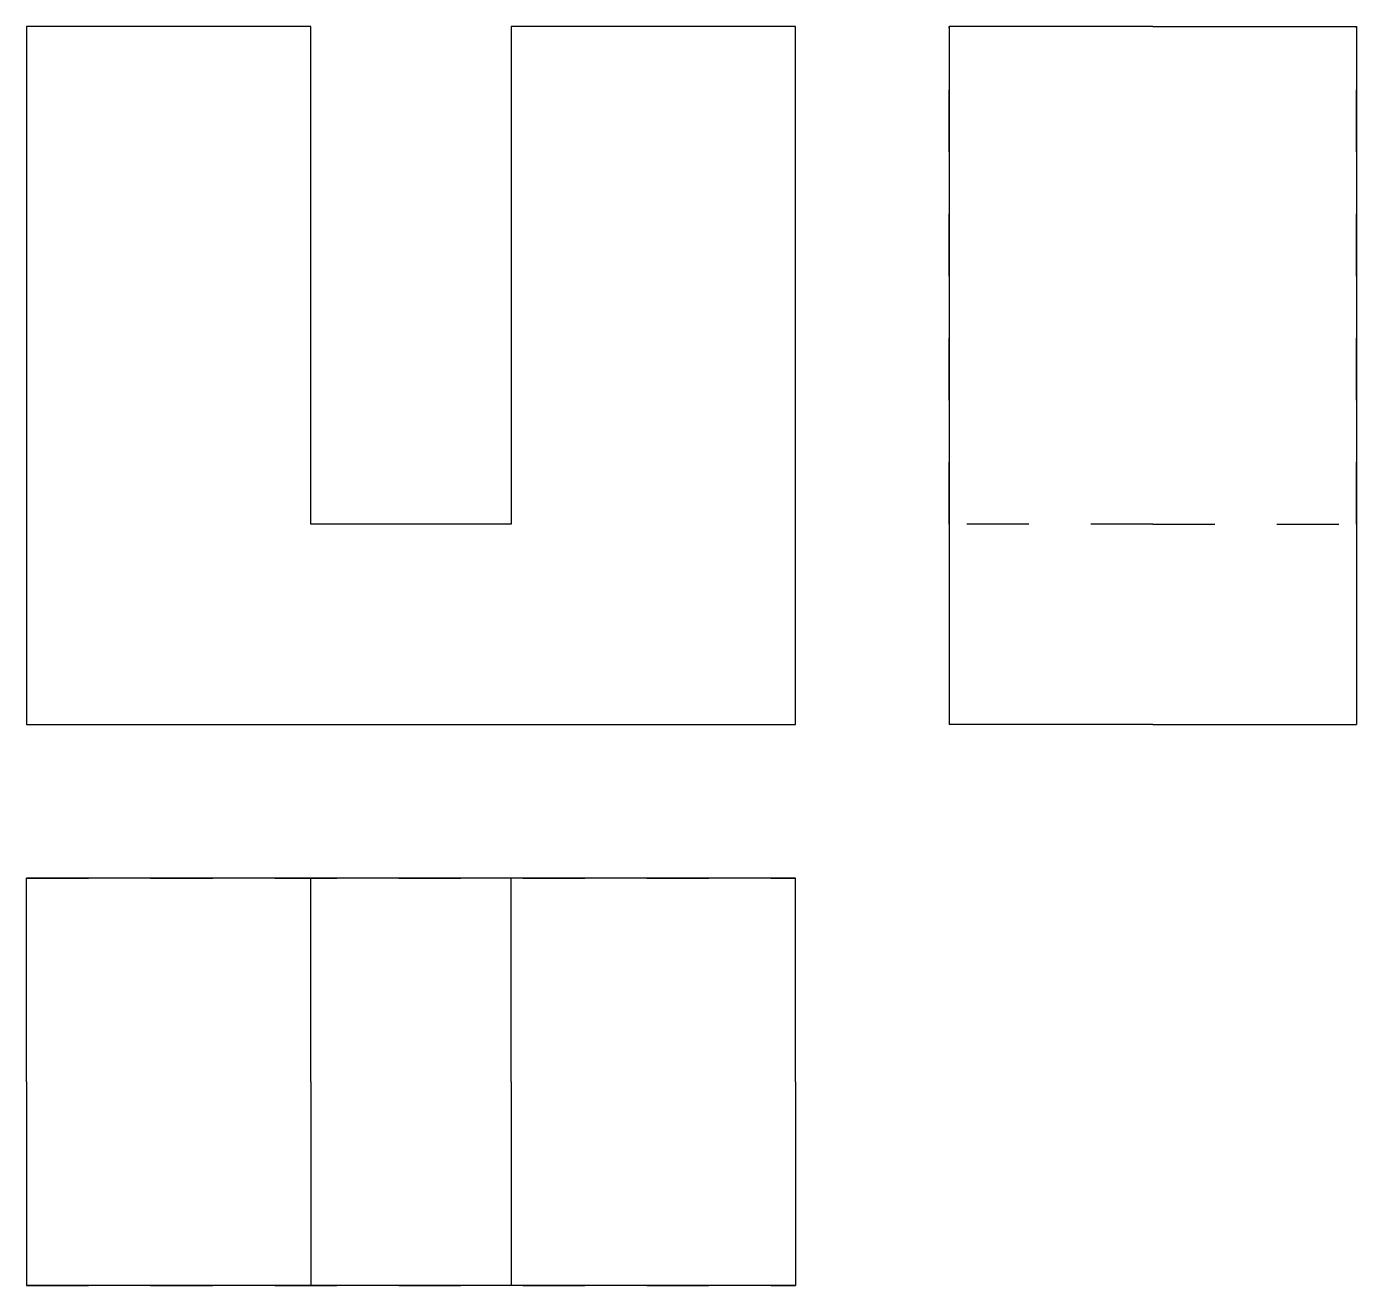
# Model space of a CAD drawing. Extents: x 0 to 2.14, y 0 to 2.03.
import ezdxf

# ---------------------------------------------------------------- set-up
doc = ezdxf.new("R2010")
doc.units = 0
doc.linetypes.add('HIDDEN', pattern=[0.061979, 0.04134, -0.020639])
for name, color, linetype in [('FRONT', 7, 'CONTINUOUS'), ('LEFT', 7, 'CONTINUOUS'), ('LEFT_HID', 7, 'HIDDEN'), ('TOP', 7, 'CONTINUOUS'), ('TOP_HID', 7, 'HIDDEN')]:
    doc.layers.add(name, color=color, linetype=linetype)

msp = doc.modelspace()

# ---------------------------------------------------------------- linework, layer by layer
at = {"layer": 'FRONT'}
for p, q in [((0, 2.029167), (0, 0.904167)), ((0.458333, 2.029167), (0, 2.029167)), ((0.458333, 1.227083), (0.458333, 2.029167)), ((1.239583, 2.029167), (0.78125, 2.029167)), ((0.78125, 2.029167), (0.78125, 1.227083)), ((1.239583, 0.904167), (1.239583, 2.029167)), ((0.78125, 1.227083), (0.458333, 1.227083)), ((0, 0.904167), (1.239583, 0.904167))]:
    msp.add_line(p, q, dxfattribs=at)
at = {"layer": 'LEFT'}
for p, q in [((1.815625, 2.029167), (1.4875, 2.029167)), ((1.4875, 2.029167), (1.4875, 0.904167)), ((1.815625, 2.029167), (2.14375, 2.029167)), ((2.14375, 2.029167), (2.14375, 0.904167)), ((1.815625, 0.904167), (1.4875, 0.904167)), ((1.815625, 0.904167), (2.14375, 0.904167))]:
    msp.add_line(p, q, dxfattribs=at)
at = {"layer": 'LEFT_HID', "linetype": 'HIDDEN'}
for p, q in [((1.4875, 2.029167), (1.4875, 1.227083)), ((1.4875, 1.227083), (1.4875, 2.029167)), ((2.14375, 2.029167), (2.14375, 1.227083)), ((2.14375, 1.227083), (2.14375, 2.029167)), ((1.815625, 1.227083), (1.4875, 1.227083)), ((1.815625, 1.227083), (1.4875, 1.227083)), ((1.815625, 1.227083), (2.14375, 1.227083)), ((1.815625, 1.227083), (2.14375, 1.227083))]:
    msp.add_line(p, q, dxfattribs=at)
at = {"layer": 'TOP'}
for p, q in [((0, 0.328125), (0, 0.65625)), ((0.458333, 0.65625), (0, 0.65625)), ((0.78125, 0.65625), (0.458333, 0.65625)), ((0.458333, 0.328125), (0.458333, 0.65625)), ((1.239583, 0.65625), (0.78125, 0.65625)), ((0.78125, 0.328125), (0.78125, 0.65625)), ((1.239583, 0.328125), (1.239583, 0.65625)), ((0, 0.328125), (0, 0)), ((0.458333, 0.328125), (0.458333, 0)), ((0.78125, 0.328125), (0.78125, 0)), ((1.239583, 0.328125), (1.239583, 0)), ((0.458333, 0), (0, 0)), ((0.78125, 0), (0.458333, 0)), ((1.239583, 0), (0.78125, 0))]:
    msp.add_line(p, q, dxfattribs=at)
at = {"layer": 'TOP_HID', "linetype": 'HIDDEN'}
for p, q in [((0, 0.65625), (1.239583, 0.65625)), ((0, 0), (1.239583, 0))]:
    msp.add_line(p, q, dxfattribs=at)

doc.saveas('drawing.dxf')
